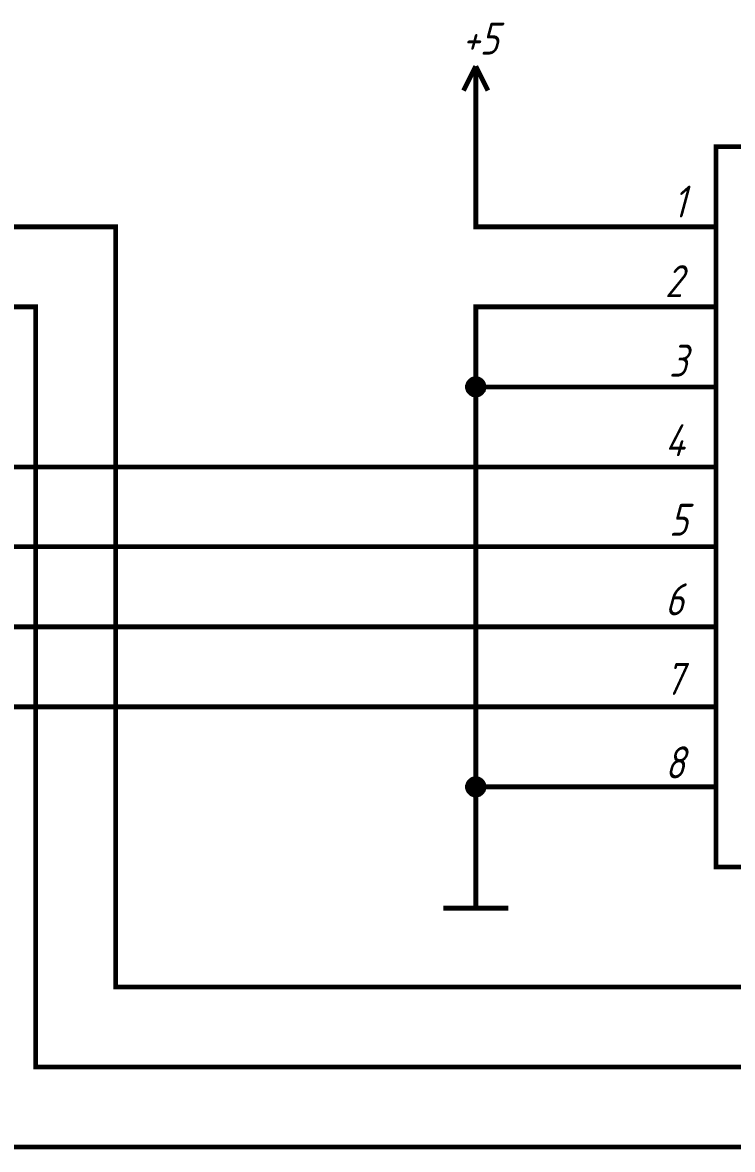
# Paper-space layout 'Layout1' of a CAD drawing. Extents: x -1 to 840, y -1 to 593.
# Drawn here: x 175.1 to 219.4, y 373.3 to 443.8 of the extents above; entities that cross this region are included whole.
import ezdxf

# ---------------------------------------------------------------- set-up
doc = ezdxf.new("R2010")
doc.units = 0
doc.header["$MEASUREMENT"] = 0
doc.layers.add('Sheet', color=255, linetype='CONTINUOUS')
doc.styles.add('GOST type A0', font='', dxfattribs={"oblique": 15, "height": 3.5})
doc.styles.get('GOST type A0').set_extended_font_data('GOST type A')

psp = doc.layouts.get("Layout1")

# ---------------------------------------------------------------- linework, layer by layer
at = {"layer": 'Sheet', "color": 7}
for points, const_width in [([(203.35, 441.029), (202.589, 439.507)], 0.3), ([(203.35, 441.029), (204.111, 439.507)], 0.3), ([(203.35, 438.498), (203.35, 441.029)], 0.3), ([(215.85, 430.995), (203.35, 430.995), (203.35, 438.498)], 0.3), ([(153.365, 430.995), (180.865, 430.995), (180.865, 383.493), (253.335, 383.493), (253.335, 395.998), (248.335, 395.998)], 0.3), ([(218.35, 430.995), (215.85, 430.995)], 0.3), ([(153.365, 425.993), (175.865, 425.993), (175.865, 378.492), (258.335, 378.492), (258.335, 401), (248.335, 401)], 0.3), ([(203.35, 420.991), (203.35, 425.993), (215.85, 425.993)], 0.3), ([(218.35, 425.993), (215.85, 425.993)], 0.3), ([(153.365, 420.991), (170.865, 420.991), (170.865, 373.49), (263.335, 373.49), (263.335, 406.001), (248.335, 406.001)], 0.3), ([(202.837, 420.991), (202.837, 421.022), (202.837, 421.038), (202.837, 421.069), (202.853, 421.1), (202.853, 421.116), (202.868, 421.147), (202.868, 421.162), (202.884, 421.193), (202.884, 421.209), (202.899, 421.24), (202.915, 421.255), (202.93, 421.271), (202.946, 421.302), (202.962, 421.317), (202.977, 421.333), (202.993, 421.349), (203.008, 421.364), (203.024, 421.38), (203.039, 421.395), (203.07, 421.411), (203.086, 421.426), (203.101, 421.442), (203.132, 421.457), (203.148, 421.457), (203.179, 421.473), (203.194, 421.473), (203.225, 421.488), (203.241, 421.488), (203.272, 421.504), (203.303, 421.504), (203.319, 421.504), (203.35, 421.504)], 0.3), ([(202.837, 420.991), (202.837, 421.022), (202.837, 421.038), (202.837, 421.069), (202.853, 421.1), (202.853, 421.116), (202.868, 421.147), (202.868, 421.162), (202.884, 421.193), (202.884, 421.209), (202.899, 421.24), (202.915, 421.255), (202.93, 421.271), (202.946, 421.302), (202.962, 421.317), (202.977, 421.333), (202.993, 421.349), (203.008, 421.364), (203.024, 421.38), (203.039, 421.395), (203.07, 421.411), (203.086, 421.426), (203.101, 421.442), (203.132, 421.457), (203.148, 421.457), (203.179, 421.473), (203.194, 421.473), (203.225, 421.488), (203.241, 421.488), (203.272, 421.504), (203.303, 421.504), (203.319, 421.504), (203.35, 421.504)], 0.3), ([(202.837, 420.991), (202.837, 421.022), (202.837, 421.038), (202.837, 421.069), (202.853, 421.1), (202.853, 421.116), (202.868, 421.147), (202.868, 421.162), (202.884, 421.193), (202.884, 421.209), (202.899, 421.24), (202.915, 421.255), (202.93, 421.271), (202.946, 421.302), (202.962, 421.317), (202.977, 421.333), (202.993, 421.349), (203.008, 421.364), (203.024, 421.38), (203.039, 421.395), (203.07, 421.411), (203.086, 421.426), (203.101, 421.442), (203.132, 421.457), (203.148, 421.457), (203.179, 421.473), (203.194, 421.473), (203.225, 421.488), (203.241, 421.488), (203.272, 421.504), (203.303, 421.504), (203.319, 421.504), (203.35, 421.504)], 0.3), ([(202.837, 420.991), (202.837, 421.022), (202.837, 421.038), (202.837, 421.069), (202.853, 421.1), (202.853, 421.116), (202.868, 421.147), (202.868, 421.162), (202.884, 421.193), (202.884, 421.209), (202.899, 421.24), (202.915, 421.255), (202.93, 421.271), (202.946, 421.302), (202.962, 421.317), (202.977, 421.333), (202.993, 421.349), (203.008, 421.364), (203.024, 421.38), (203.039, 421.395), (203.07, 421.411), (203.086, 421.426), (203.101, 421.442), (203.132, 421.457), (203.148, 421.457), (203.179, 421.473), (203.194, 421.473), (203.225, 421.488), (203.241, 421.488), (203.272, 421.504), (203.303, 421.504), (203.319, 421.504), (203.35, 421.504)], 0.3), ([(203.35, 420.494), (203.319, 420.494), (203.303, 420.494), (203.272, 420.494), (203.241, 420.51), (203.225, 420.51), (203.194, 420.51), (203.179, 420.525), (203.148, 420.525), (203.132, 420.541), (203.101, 420.556), (203.086, 420.572), (203.07, 420.572), (203.039, 420.587), (203.024, 420.603), (203.008, 420.618), (202.993, 420.634), (202.977, 420.65), (202.962, 420.681), (202.946, 420.696), (202.93, 420.712), (202.915, 420.727), (202.899, 420.758), (202.884, 420.774), (202.884, 420.789), (202.868, 420.82), (202.868, 420.836), (202.853, 420.867), (202.853, 420.883), (202.837, 420.914), (202.837, 420.945), (202.837, 420.96), (202.837, 420.991)], 0.3), ([(202.837, 420.991), (202.837, 420.991)], 0.3), ([(203.35, 420.494), (203.319, 420.494), (203.303, 420.494), (203.272, 420.494), (203.241, 420.51), (203.225, 420.51), (203.194, 420.51), (203.179, 420.525), (203.148, 420.525), (203.132, 420.541), (203.101, 420.556), (203.086, 420.572), (203.07, 420.572), (203.039, 420.587), (203.024, 420.603), (203.008, 420.618), (202.993, 420.634), (202.977, 420.65), (202.962, 420.681), (202.946, 420.696), (202.93, 420.712), (202.915, 420.727), (202.899, 420.758), (202.884, 420.774), (202.884, 420.789), (202.868, 420.82), (202.868, 420.836), (202.853, 420.867), (202.853, 420.883), (202.837, 420.914), (202.837, 420.945), (202.837, 420.96), (202.837, 420.991)], 0.3), ([(202.837, 420.991), (202.837, 420.991)], 0.3), ([(203.35, 420.494), (203.319, 420.494), (203.303, 420.494), (203.272, 420.494), (203.241, 420.51), (203.225, 420.51), (203.194, 420.51), (203.179, 420.525), (203.148, 420.525), (203.132, 420.541), (203.101, 420.556), (203.086, 420.572), (203.07, 420.572), (203.039, 420.587), (203.024, 420.603), (203.008, 420.618), (202.993, 420.634), (202.977, 420.65), (202.962, 420.681), (202.946, 420.696), (202.93, 420.712), (202.915, 420.727), (202.899, 420.758), (202.884, 420.774), (202.884, 420.789), (202.868, 420.82), (202.868, 420.836), (202.853, 420.867), (202.853, 420.883), (202.837, 420.914), (202.837, 420.945), (202.837, 420.96), (202.837, 420.991)], 0.3), ([(202.837, 420.991), (202.837, 420.991)], 0.3), ([(203.35, 420.494), (203.319, 420.494), (203.303, 420.494), (203.272, 420.494), (203.241, 420.51), (203.225, 420.51), (203.194, 420.51), (203.179, 420.525), (203.148, 420.525), (203.132, 420.541), (203.101, 420.556), (203.086, 420.572), (203.07, 420.572), (203.039, 420.587), (203.024, 420.603), (203.008, 420.618), (202.993, 420.634), (202.977, 420.65), (202.962, 420.681), (202.946, 420.696), (202.93, 420.712), (202.915, 420.727), (202.899, 420.758), (202.884, 420.774), (202.884, 420.789), (202.868, 420.82), (202.868, 420.836), (202.853, 420.867), (202.853, 420.883), (202.837, 420.914), (202.837, 420.945), (202.837, 420.96), (202.837, 420.991)], 0.3), ([(202.837, 420.991), (202.837, 420.991)], 0.3), ([(202.837, 420.991), (202.837, 421.022), (202.837, 421.038), (202.837, 421.069), (202.853, 421.1), (202.853, 421.116), (202.868, 421.147), (202.868, 421.162), (202.884, 421.193), (202.884, 421.209), (202.899, 421.24), (202.915, 421.255), (202.93, 421.271), (202.946, 421.302), (202.962, 421.317), (202.977, 421.333), (202.993, 421.349), (203.008, 421.364), (203.024, 421.38), (203.039, 421.395), (203.07, 421.411), (203.086, 421.426), (203.101, 421.442), (203.132, 421.457), (203.148, 421.457), (203.179, 421.473), (203.194, 421.473), (203.225, 421.488), (203.241, 421.488), (203.272, 421.504), (203.303, 421.504), (203.319, 421.504), (203.35, 421.504)], 0.0991), ([(202.837, 420.991), (202.837, 421.022), (202.837, 421.038), (202.837, 421.069), (202.853, 421.1), (202.853, 421.116), (202.868, 421.147), (202.868, 421.162), (202.884, 421.193), (202.884, 421.209), (202.899, 421.24), (202.915, 421.255), (202.93, 421.271), (202.946, 421.302), (202.962, 421.317), (202.977, 421.333), (202.993, 421.349), (203.008, 421.364), (203.024, 421.38), (203.039, 421.395), (203.07, 421.411), (203.086, 421.426), (203.101, 421.442), (203.132, 421.457), (203.148, 421.457), (203.179, 421.473), (203.194, 421.473), (203.225, 421.488), (203.241, 421.488), (203.272, 421.504), (203.303, 421.504), (203.319, 421.504), (203.35, 421.504)], 0.0991), ([(202.837, 420.991), (202.837, 421.022), (202.837, 421.038), (202.837, 421.069), (202.853, 421.1), (202.853, 421.116), (202.868, 421.147), (202.868, 421.162), (202.884, 421.193), (202.884, 421.209), (202.899, 421.24), (202.915, 421.255), (202.93, 421.271), (202.946, 421.302), (202.962, 421.317), (202.977, 421.333), (202.993, 421.349), (203.008, 421.364), (203.024, 421.38), (203.039, 421.395), (203.07, 421.411), (203.086, 421.426), (203.101, 421.442), (203.132, 421.457), (203.148, 421.457), (203.179, 421.473), (203.194, 421.473), (203.225, 421.488), (203.241, 421.488), (203.272, 421.504), (203.303, 421.504), (203.319, 421.504), (203.35, 421.504)], 0.0991), ([(202.837, 420.991), (202.837, 421.022), (202.837, 421.038), (202.837, 421.069), (202.853, 421.1), (202.853, 421.116), (202.868, 421.147), (202.868, 421.162), (202.884, 421.193), (202.884, 421.209), (202.899, 421.24), (202.915, 421.255), (202.93, 421.271), (202.946, 421.302), (202.962, 421.317), (202.977, 421.333), (202.993, 421.349), (203.008, 421.364), (203.024, 421.38), (203.039, 421.395), (203.07, 421.411), (203.086, 421.426), (203.101, 421.442), (203.132, 421.457), (203.148, 421.457), (203.179, 421.473), (203.194, 421.473), (203.225, 421.488), (203.241, 421.488), (203.272, 421.504), (203.303, 421.504), (203.319, 421.504), (203.35, 421.504)], 0.0991), ([(203.35, 421.504), (203.35, 421.504)], 0.3), ([(203.35, 421.504), (203.381, 421.504), (203.396, 421.504), (203.427, 421.504), (203.458, 421.488), (203.474, 421.488), (203.505, 421.473), (203.521, 421.473), (203.552, 421.457), (203.567, 421.457), (203.598, 421.442), (203.614, 421.426), (203.629, 421.411), (203.66, 421.395), (203.676, 421.38), (203.691, 421.364), (203.707, 421.349), (203.722, 421.333), (203.738, 421.317), (203.753, 421.302), (203.769, 421.271), (203.784, 421.255), (203.8, 421.24), (203.816, 421.209), (203.816, 421.193), (203.831, 421.162), (203.831, 421.147), (203.847, 421.116), (203.847, 421.1), (203.862, 421.069), (203.862, 421.038), (203.862, 421.022), (203.862, 420.991)], 0.3), ([(203.35, 421.504), (203.35, 421.504)], 0.3), ([(203.35, 421.504), (203.381, 421.504), (203.396, 421.504), (203.427, 421.504), (203.458, 421.488), (203.474, 421.488), (203.505, 421.473), (203.521, 421.473), (203.552, 421.457), (203.567, 421.457), (203.598, 421.442), (203.614, 421.426), (203.629, 421.411), (203.66, 421.395), (203.676, 421.38), (203.691, 421.364), (203.707, 421.349), (203.722, 421.333), (203.738, 421.317), (203.753, 421.302), (203.769, 421.271), (203.784, 421.255), (203.8, 421.24), (203.816, 421.209), (203.816, 421.193), (203.831, 421.162), (203.831, 421.147), (203.847, 421.116), (203.847, 421.1), (203.862, 421.069), (203.862, 421.038), (203.862, 421.022), (203.862, 420.991)], 0.3), ([(203.35, 421.504), (203.35, 421.504)], 0.3), ([(203.35, 421.504), (203.381, 421.504), (203.396, 421.504), (203.427, 421.504), (203.458, 421.488), (203.474, 421.488), (203.505, 421.473), (203.521, 421.473), (203.552, 421.457), (203.567, 421.457), (203.598, 421.442), (203.614, 421.426), (203.629, 421.411), (203.66, 421.395), (203.676, 421.38), (203.691, 421.364), (203.707, 421.349), (203.722, 421.333), (203.738, 421.317), (203.753, 421.302), (203.769, 421.271), (203.784, 421.255), (203.8, 421.24), (203.816, 421.209), (203.816, 421.193), (203.831, 421.162), (203.831, 421.147), (203.847, 421.116), (203.847, 421.1), (203.862, 421.069), (203.862, 421.038), (203.862, 421.022), (203.862, 420.991)], 0.3), ([(203.35, 421.504), (203.35, 421.504)], 0.3), ([(203.35, 421.504), (203.381, 421.504), (203.396, 421.504), (203.427, 421.504), (203.458, 421.488), (203.474, 421.488), (203.505, 421.473), (203.521, 421.473), (203.552, 421.457), (203.567, 421.457), (203.598, 421.442), (203.614, 421.426), (203.629, 421.411), (203.66, 421.395), (203.676, 421.38), (203.691, 421.364), (203.707, 421.349), (203.722, 421.333), (203.738, 421.317), (203.753, 421.302), (203.769, 421.271), (203.784, 421.255), (203.8, 421.24), (203.816, 421.209), (203.816, 421.193), (203.831, 421.162), (203.831, 421.147), (203.847, 421.116), (203.847, 421.1), (203.862, 421.069), (203.862, 421.038), (203.862, 421.022), (203.862, 420.991)], 0.3), ([(215.85, 420.991), (203.35, 420.991), (203.35, 395.998)], 0.3), ([(203.862, 420.991), (203.862, 420.96), (203.862, 420.945), (203.862, 420.914), (203.847, 420.883), (203.847, 420.867), (203.831, 420.836), (203.831, 420.82), (203.816, 420.789), (203.816, 420.774), (203.8, 420.758), (203.784, 420.727), (203.769, 420.712), (203.753, 420.696), (203.738, 420.681), (203.722, 420.65), (203.707, 420.634), (203.691, 420.618), (203.676, 420.603), (203.66, 420.587), (203.629, 420.572), (203.614, 420.572), (203.598, 420.556), (203.567, 420.541), (203.552, 420.525), (203.521, 420.525), (203.505, 420.51), (203.474, 420.51), (203.458, 420.51), (203.427, 420.494), (203.396, 420.494), (203.381, 420.494), (203.35, 420.494)], 0.3), ([(203.862, 420.991), (203.862, 420.96), (203.862, 420.945), (203.862, 420.914), (203.847, 420.883), (203.847, 420.867), (203.831, 420.836), (203.831, 420.82), (203.816, 420.789), (203.816, 420.774), (203.8, 420.758), (203.784, 420.727), (203.769, 420.712), (203.753, 420.696), (203.738, 420.681), (203.722, 420.65), (203.707, 420.634), (203.691, 420.618), (203.676, 420.603), (203.66, 420.587), (203.629, 420.572), (203.614, 420.572), (203.598, 420.556), (203.567, 420.541), (203.552, 420.525), (203.521, 420.525), (203.505, 420.51), (203.474, 420.51), (203.458, 420.51), (203.427, 420.494), (203.396, 420.494), (203.381, 420.494), (203.35, 420.494)], 0.3), ([(203.862, 420.991), (203.862, 420.96), (203.862, 420.945), (203.862, 420.914), (203.847, 420.883), (203.847, 420.867), (203.831, 420.836), (203.831, 420.82), (203.816, 420.789), (203.816, 420.774), (203.8, 420.758), (203.784, 420.727), (203.769, 420.712), (203.753, 420.696), (203.738, 420.681), (203.722, 420.65), (203.707, 420.634), (203.691, 420.618), (203.676, 420.603), (203.66, 420.587), (203.629, 420.572), (203.614, 420.572), (203.598, 420.556), (203.567, 420.541), (203.552, 420.525), (203.521, 420.525), (203.505, 420.51), (203.474, 420.51), (203.458, 420.51), (203.427, 420.494), (203.396, 420.494), (203.381, 420.494), (203.35, 420.494)], 0.3), ([(203.862, 420.991), (203.862, 420.96), (203.862, 420.945), (203.862, 420.914), (203.847, 420.883), (203.847, 420.867), (203.831, 420.836), (203.831, 420.82), (203.816, 420.789), (203.816, 420.774), (203.8, 420.758), (203.784, 420.727), (203.769, 420.712), (203.753, 420.696), (203.738, 420.681), (203.722, 420.65), (203.707, 420.634), (203.691, 420.618), (203.676, 420.603), (203.66, 420.587), (203.629, 420.572), (203.614, 420.572), (203.598, 420.556), (203.567, 420.541), (203.552, 420.525), (203.521, 420.525), (203.505, 420.51), (203.474, 420.51), (203.458, 420.51), (203.427, 420.494), (203.396, 420.494), (203.381, 420.494), (203.35, 420.494)], 0.3), ([(203.35, 421.504), (203.35, 421.504)], 0.0991), ([(203.35, 421.504), (203.381, 421.504), (203.396, 421.504), (203.427, 421.504), (203.458, 421.488), (203.474, 421.488), (203.505, 421.473), (203.521, 421.473), (203.552, 421.457), (203.567, 421.457), (203.598, 421.442), (203.614, 421.426), (203.629, 421.411), (203.66, 421.395), (203.676, 421.38), (203.691, 421.364), (203.707, 421.349), (203.722, 421.333), (203.738, 421.317), (203.753, 421.302), (203.769, 421.271), (203.784, 421.255), (203.8, 421.24), (203.816, 421.209), (203.816, 421.193), (203.831, 421.162), (203.831, 421.147), (203.847, 421.116), (203.847, 421.1), (203.862, 421.069), (203.862, 421.038), (203.862, 421.022), (203.862, 420.991)], 0.0991), ([(203.35, 421.504), (203.35, 421.504)], 0.0991), ([(203.35, 421.504), (203.381, 421.504), (203.396, 421.504), (203.427, 421.504), (203.458, 421.488), (203.474, 421.488), (203.505, 421.473), (203.521, 421.473), (203.552, 421.457), (203.567, 421.457), (203.598, 421.442), (203.614, 421.426), (203.629, 421.411), (203.66, 421.395), (203.676, 421.38), (203.691, 421.364), (203.707, 421.349), (203.722, 421.333), (203.738, 421.317), (203.753, 421.302), (203.769, 421.271), (203.784, 421.255), (203.8, 421.24), (203.816, 421.209), (203.816, 421.193), (203.831, 421.162), (203.831, 421.147), (203.847, 421.116), (203.847, 421.1), (203.862, 421.069), (203.862, 421.038), (203.862, 421.022), (203.862, 420.991)], 0.0991), ([(203.35, 421.504), (203.35, 421.504)], 0.0991), ([(203.35, 421.504), (203.381, 421.504), (203.396, 421.504), (203.427, 421.504), (203.458, 421.488), (203.474, 421.488), (203.505, 421.473), (203.521, 421.473), (203.552, 421.457), (203.567, 421.457), (203.598, 421.442), (203.614, 421.426), (203.629, 421.411), (203.66, 421.395), (203.676, 421.38), (203.691, 421.364), (203.707, 421.349), (203.722, 421.333), (203.738, 421.317), (203.753, 421.302), (203.769, 421.271), (203.784, 421.255), (203.8, 421.24), (203.816, 421.209), (203.816, 421.193), (203.831, 421.162), (203.831, 421.147), (203.847, 421.116), (203.847, 421.1), (203.862, 421.069), (203.862, 421.038), (203.862, 421.022), (203.862, 420.991)], 0.0991), ([(203.35, 421.504), (203.35, 421.504)], 0.0991), ([(203.35, 421.504), (203.381, 421.504), (203.396, 421.504), (203.427, 421.504), (203.458, 421.488), (203.474, 421.488), (203.505, 421.473), (203.521, 421.473), (203.552, 421.457), (203.567, 421.457), (203.598, 421.442), (203.614, 421.426), (203.629, 421.411), (203.66, 421.395), (203.676, 421.38), (203.691, 421.364), (203.707, 421.349), (203.722, 421.333), (203.738, 421.317), (203.753, 421.302), (203.769, 421.271), (203.784, 421.255), (203.8, 421.24), (203.816, 421.209), (203.816, 421.193), (203.831, 421.162), (203.831, 421.147), (203.847, 421.116), (203.847, 421.1), (203.862, 421.069), (203.862, 421.038), (203.862, 421.022), (203.862, 420.991)], 0.0991), ([(203.862, 420.991), (203.862, 420.991), (203.862, 420.991), (203.862, 420.991), (203.862, 420.991), (203.862, 420.991), (203.862, 420.991), (203.862, 420.991), (203.862, 420.991), (203.862, 420.991), (203.862, 420.991), (203.862, 420.991), (203.862, 420.991), (203.862, 420.991), (203.862, 420.991), (203.862, 420.991), (203.862, 420.991), (203.862, 420.991), (203.862, 420.991), (203.862, 420.991), (203.862, 420.991), (203.862, 420.991), (203.862, 420.991), (203.862, 420.991), (203.862, 420.991), (203.862, 420.991), (203.862, 420.991), (203.862, 420.991), (203.862, 420.991), (203.862, 420.991), (203.862, 420.991), (203.862, 420.991), (203.862, 420.991)], 0.3), ([(203.862, 420.991), (203.862, 420.991)], 0.3), ([(203.862, 420.991), (203.862, 420.991), (203.862, 420.991), (203.862, 420.991), (203.862, 420.991), (203.862, 420.991), (203.862, 420.991), (203.862, 420.991), (203.862, 420.991), (203.862, 420.991), (203.862, 420.991), (203.862, 420.991), (203.862, 420.991), (203.862, 420.991), (203.862, 420.991), (203.862, 420.991), (203.862, 420.991), (203.862, 420.991), (203.862, 420.991), (203.862, 420.991), (203.862, 420.991), (203.862, 420.991), (203.862, 420.991), (203.862, 420.991), (203.862, 420.991), (203.862, 420.991), (203.862, 420.991), (203.862, 420.991), (203.862, 420.991), (203.862, 420.991), (203.862, 420.991), (203.862, 420.991), (203.862, 420.991)], 0.3), ([(203.862, 420.991), (203.862, 420.991)], 0.3), ([(203.862, 420.991), (203.862, 420.991), (203.862, 420.991), (203.862, 420.991), (203.862, 420.991), (203.862, 420.991), (203.862, 420.991), (203.862, 420.991), (203.862, 420.991), (203.862, 420.991), (203.862, 420.991), (203.862, 420.991), (203.862, 420.991), (203.862, 420.991), (203.862, 420.991), (203.862, 420.991), (203.862, 420.991), (203.862, 420.991), (203.862, 420.991), (203.862, 420.991), (203.862, 420.991), (203.862, 420.991), (203.862, 420.991), (203.862, 420.991), (203.862, 420.991), (203.862, 420.991), (203.862, 420.991), (203.862, 420.991), (203.862, 420.991), (203.862, 420.991), (203.862, 420.991), (203.862, 420.991), (203.862, 420.991)], 0.3), ([(203.862, 420.991), (203.862, 420.991)], 0.3), ([(203.862, 420.991), (203.862, 420.991), (203.862, 420.991), (203.862, 420.991), (203.862, 420.991), (203.862, 420.991), (203.862, 420.991), (203.862, 420.991), (203.862, 420.991), (203.862, 420.991), (203.862, 420.991), (203.862, 420.991), (203.862, 420.991), (203.862, 420.991), (203.862, 420.991), (203.862, 420.991), (203.862, 420.991), (203.862, 420.991), (203.862, 420.991), (203.862, 420.991), (203.862, 420.991), (203.862, 420.991), (203.862, 420.991), (203.862, 420.991), (203.862, 420.991), (203.862, 420.991), (203.862, 420.991), (203.862, 420.991), (203.862, 420.991), (203.862, 420.991), (203.862, 420.991), (203.862, 420.991), (203.862, 420.991)], 0.3), ([(203.862, 420.991), (203.862, 420.991)], 0.3), ([(218.35, 420.991), (215.85, 420.991)], 0.3), ([(203.35, 420.494), (203.319, 420.494), (203.303, 420.494), (203.272, 420.494), (203.241, 420.51), (203.225, 420.51), (203.194, 420.51), (203.179, 420.525), (203.148, 420.525), (203.132, 420.541), (203.101, 420.556), (203.086, 420.572), (203.07, 420.572), (203.039, 420.587), (203.024, 420.603), (203.008, 420.618), (202.993, 420.634), (202.977, 420.65), (202.962, 420.681), (202.946, 420.696), (202.93, 420.712), (202.915, 420.727), (202.899, 420.758), (202.884, 420.774), (202.884, 420.789), (202.868, 420.82), (202.868, 420.836), (202.853, 420.867), (202.853, 420.883), (202.837, 420.914), (202.837, 420.945), (202.837, 420.96), (202.837, 420.991)], 0.0991), ([(202.837, 420.991), (202.837, 420.991)], 0.0991), ([(203.35, 420.494), (203.319, 420.494), (203.303, 420.494), (203.272, 420.494), (203.241, 420.51), (203.225, 420.51), (203.194, 420.51), (203.179, 420.525), (203.148, 420.525), (203.132, 420.541), (203.101, 420.556), (203.086, 420.572), (203.07, 420.572), (203.039, 420.587), (203.024, 420.603), (203.008, 420.618), (202.993, 420.634), (202.977, 420.65), (202.962, 420.681), (202.946, 420.696), (202.93, 420.712), (202.915, 420.727), (202.899, 420.758), (202.884, 420.774), (202.884, 420.789), (202.868, 420.82), (202.868, 420.836), (202.853, 420.867), (202.853, 420.883), (202.837, 420.914), (202.837, 420.945), (202.837, 420.96), (202.837, 420.991)], 0.0991), ([(202.837, 420.991), (202.837, 420.991)], 0.0991), ([(203.35, 420.494), (203.319, 420.494), (203.303, 420.494), (203.272, 420.494), (203.241, 420.51), (203.225, 420.51), (203.194, 420.51), (203.179, 420.525), (203.148, 420.525), (203.132, 420.541), (203.101, 420.556), (203.086, 420.572), (203.07, 420.572), (203.039, 420.587), (203.024, 420.603), (203.008, 420.618), (202.993, 420.634), (202.977, 420.65), (202.962, 420.681), (202.946, 420.696), (202.93, 420.712), (202.915, 420.727), (202.899, 420.758), (202.884, 420.774), (202.884, 420.789), (202.868, 420.82), (202.868, 420.836), (202.853, 420.867), (202.853, 420.883), (202.837, 420.914), (202.837, 420.945), (202.837, 420.96), (202.837, 420.991)], 0.0991), ([(202.837, 420.991), (202.837, 420.991)], 0.0991), ([(203.35, 420.494), (203.319, 420.494), (203.303, 420.494), (203.272, 420.494), (203.241, 420.51), (203.225, 420.51), (203.194, 420.51), (203.179, 420.525), (203.148, 420.525), (203.132, 420.541), (203.101, 420.556), (203.086, 420.572), (203.07, 420.572), (203.039, 420.587), (203.024, 420.603), (203.008, 420.618), (202.993, 420.634), (202.977, 420.65), (202.962, 420.681), (202.946, 420.696), (202.93, 420.712), (202.915, 420.727), (202.899, 420.758), (202.884, 420.774), (202.884, 420.789), (202.868, 420.82), (202.868, 420.836), (202.853, 420.867), (202.853, 420.883), (202.837, 420.914), (202.837, 420.945), (202.837, 420.96), (202.837, 420.991)], 0.0991), ([(202.837, 420.991), (202.837, 420.991)], 0.0991), ([(203.862, 420.991), (203.862, 420.96), (203.862, 420.945), (203.862, 420.914), (203.847, 420.883), (203.847, 420.867), (203.831, 420.836), (203.831, 420.82), (203.816, 420.789), (203.816, 420.774), (203.8, 420.758), (203.784, 420.727), (203.769, 420.712), (203.753, 420.696), (203.738, 420.681), (203.722, 420.65), (203.707, 420.634), (203.691, 420.618), (203.676, 420.603), (203.66, 420.587), (203.629, 420.572), (203.614, 420.572), (203.598, 420.556), (203.567, 420.541), (203.552, 420.525), (203.521, 420.525), (203.505, 420.51), (203.474, 420.51), (203.458, 420.51), (203.427, 420.494), (203.396, 420.494), (203.381, 420.494), (203.35, 420.494)], 0.0991), ([(203.862, 420.991), (203.862, 420.96), (203.862, 420.945), (203.862, 420.914), (203.847, 420.883), (203.847, 420.867), (203.831, 420.836), (203.831, 420.82), (203.816, 420.789), (203.816, 420.774), (203.8, 420.758), (203.784, 420.727), (203.769, 420.712), (203.753, 420.696), (203.738, 420.681), (203.722, 420.65), (203.707, 420.634), (203.691, 420.618), (203.676, 420.603), (203.66, 420.587), (203.629, 420.572), (203.614, 420.572), (203.598, 420.556), (203.567, 420.541), (203.552, 420.525), (203.521, 420.525), (203.505, 420.51), (203.474, 420.51), (203.458, 420.51), (203.427, 420.494), (203.396, 420.494), (203.381, 420.494), (203.35, 420.494)], 0.0991), ([(203.862, 420.991), (203.862, 420.96), (203.862, 420.945), (203.862, 420.914), (203.847, 420.883), (203.847, 420.867), (203.831, 420.836), (203.831, 420.82), (203.816, 420.789), (203.816, 420.774), (203.8, 420.758), (203.784, 420.727), (203.769, 420.712), (203.753, 420.696), (203.738, 420.681), (203.722, 420.65), (203.707, 420.634), (203.691, 420.618), (203.676, 420.603), (203.66, 420.587), (203.629, 420.572), (203.614, 420.572), (203.598, 420.556), (203.567, 420.541), (203.552, 420.525), (203.521, 420.525), (203.505, 420.51), (203.474, 420.51), (203.458, 420.51), (203.427, 420.494), (203.396, 420.494), (203.381, 420.494), (203.35, 420.494)], 0.0991), ([(203.862, 420.991), (203.862, 420.96), (203.862, 420.945), (203.862, 420.914), (203.847, 420.883), (203.847, 420.867), (203.831, 420.836), (203.831, 420.82), (203.816, 420.789), (203.816, 420.774), (203.8, 420.758), (203.784, 420.727), (203.769, 420.712), (203.753, 420.696), (203.738, 420.681), (203.722, 420.65), (203.707, 420.634), (203.691, 420.618), (203.676, 420.603), (203.66, 420.587), (203.629, 420.572), (203.614, 420.572), (203.598, 420.556), (203.567, 420.541), (203.552, 420.525), (203.521, 420.525), (203.505, 420.51), (203.474, 420.51), (203.458, 420.51), (203.427, 420.494), (203.396, 420.494), (203.381, 420.494), (203.35, 420.494)], 0.0991), ([(203.862, 420.991), (203.862, 420.991), (203.862, 420.991), (203.862, 420.991), (203.862, 420.991), (203.862, 420.991), (203.862, 420.991), (203.862, 420.991), (203.862, 420.991), (203.862, 420.991), (203.862, 420.991), (203.862, 420.991), (203.862, 420.991), (203.862, 420.991), (203.862, 420.991), (203.862, 420.991), (203.862, 420.991), (203.862, 420.991), (203.862, 420.991), (203.862, 420.991), (203.862, 420.991), (203.862, 420.991), (203.862, 420.991), (203.862, 420.991), (203.862, 420.991), (203.862, 420.991), (203.862, 420.991), (203.862, 420.991), (203.862, 420.991), (203.862, 420.991), (203.862, 420.991), (203.862, 420.991), (203.862, 420.991)], 0.0991), ([(203.862, 420.991), (203.862, 420.991)], 0.0991), ([(203.862, 420.991), (203.862, 420.991), (203.862, 420.991), (203.862, 420.991), (203.862, 420.991), (203.862, 420.991), (203.862, 420.991), (203.862, 420.991), (203.862, 420.991), (203.862, 420.991), (203.862, 420.991), (203.862, 420.991), (203.862, 420.991), (203.862, 420.991), (203.862, 420.991), (203.862, 420.991), (203.862, 420.991), (203.862, 420.991), (203.862, 420.991), (203.862, 420.991), (203.862, 420.991), (203.862, 420.991), (203.862, 420.991), (203.862, 420.991), (203.862, 420.991), (203.862, 420.991), (203.862, 420.991), (203.862, 420.991), (203.862, 420.991), (203.862, 420.991), (203.862, 420.991), (203.862, 420.991), (203.862, 420.991)], 0.0991), ([(203.862, 420.991), (203.862, 420.991)], 0.0991), ([(203.862, 420.991), (203.862, 420.991), (203.862, 420.991), (203.862, 420.991), (203.862, 420.991), (203.862, 420.991), (203.862, 420.991), (203.862, 420.991), (203.862, 420.991), (203.862, 420.991), (203.862, 420.991), (203.862, 420.991), (203.862, 420.991), (203.862, 420.991), (203.862, 420.991), (203.862, 420.991), (203.862, 420.991), (203.862, 420.991), (203.862, 420.991), (203.862, 420.991), (203.862, 420.991), (203.862, 420.991), (203.862, 420.991), (203.862, 420.991), (203.862, 420.991), (203.862, 420.991), (203.862, 420.991), (203.862, 420.991), (203.862, 420.991), (203.862, 420.991), (203.862, 420.991), (203.862, 420.991), (203.862, 420.991)], 0.0991), ([(203.862, 420.991), (203.862, 420.991)], 0.0991), ([(203.862, 420.991), (203.862, 420.991), (203.862, 420.991), (203.862, 420.991), (203.862, 420.991), (203.862, 420.991), (203.862, 420.991), (203.862, 420.991), (203.862, 420.991), (203.862, 420.991), (203.862, 420.991), (203.862, 420.991), (203.862, 420.991), (203.862, 420.991), (203.862, 420.991), (203.862, 420.991), (203.862, 420.991), (203.862, 420.991), (203.862, 420.991), (203.862, 420.991), (203.862, 420.991), (203.862, 420.991), (203.862, 420.991), (203.862, 420.991), (203.862, 420.991), (203.862, 420.991), (203.862, 420.991), (203.862, 420.991), (203.862, 420.991), (203.862, 420.991), (203.862, 420.991), (203.862, 420.991), (203.862, 420.991)], 0.0991), ([(203.862, 420.991), (203.862, 420.991)], 0.0991), ([(153.365, 415.99), (215.85, 415.99)], 0.3), ([(218.35, 415.99), (215.85, 415.99)], 0.3), ([(153.365, 411.003), (215.85, 411.003)], 0.3), ([(218.35, 411.003), (215.85, 411.003)], 0.3), ([(153.365, 406.001), (215.85, 406.001)], 0.3), ([(218.35, 406.001), (215.85, 406.001)], 0.3), ([(153.365, 401), (215.85, 401)], 0.3), ([(218.35, 401), (215.85, 401)], 0.3), ([(202.837, 395.998), (202.837, 396.029), (202.837, 396.045), (202.837, 396.076), (202.853, 396.107), (202.853, 396.122), (202.868, 396.153), (202.868, 396.169), (202.884, 396.2), (202.884, 396.215), (202.899, 396.246), (202.915, 396.262), (202.93, 396.278), (202.946, 396.309), (202.962, 396.324), (202.977, 396.34), (202.993, 396.355), (203.008, 396.371), (203.024, 396.386), (203.039, 396.402), (203.07, 396.417), (203.086, 396.433), (203.101, 396.448), (203.132, 396.464), (203.148, 396.464), (203.179, 396.479), (203.194, 396.479), (203.225, 396.495), (203.241, 396.495), (203.272, 396.511), (203.303, 396.511), (203.319, 396.511), (203.35, 396.511)], 0.3), ([(202.837, 395.998), (202.837, 396.029), (202.837, 396.045), (202.837, 396.076), (202.853, 396.107), (202.853, 396.122), (202.868, 396.153), (202.868, 396.169), (202.884, 396.2), (202.884, 396.215), (202.899, 396.246), (202.915, 396.262), (202.93, 396.278), (202.946, 396.309), (202.962, 396.324), (202.977, 396.34), (202.993, 396.355), (203.008, 396.371), (203.024, 396.386), (203.039, 396.402), (203.07, 396.417), (203.086, 396.433), (203.101, 396.448), (203.132, 396.464), (203.148, 396.464), (203.179, 396.479), (203.194, 396.479), (203.225, 396.495), (203.241, 396.495), (203.272, 396.511), (203.303, 396.511), (203.319, 396.511), (203.35, 396.511)], 0.3), ([(202.837, 395.998), (202.837, 396.029), (202.837, 396.045), (202.837, 396.076), (202.853, 396.107), (202.853, 396.122), (202.868, 396.153), (202.868, 396.169), (202.884, 396.2), (202.884, 396.215), (202.899, 396.246), (202.915, 396.262), (202.93, 396.278), (202.946, 396.309), (202.962, 396.324), (202.977, 396.34), (202.993, 396.355), (203.008, 396.371), (203.024, 396.386), (203.039, 396.402), (203.07, 396.417), (203.086, 396.433), (203.101, 396.448), (203.132, 396.464), (203.148, 396.464), (203.179, 396.479), (203.194, 396.479), (203.225, 396.495), (203.241, 396.495), (203.272, 396.511), (203.303, 396.511), (203.319, 396.511), (203.35, 396.511)], 0.3), ([(202.837, 395.998), (202.837, 396.029), (202.837, 396.045), (202.837, 396.076), (202.853, 396.107), (202.853, 396.122), (202.868, 396.153), (202.868, 396.169), (202.884, 396.2), (202.884, 396.215), (202.899, 396.246), (202.915, 396.262), (202.93, 396.278), (202.946, 396.309), (202.962, 396.324), (202.977, 396.34), (202.993, 396.355), (203.008, 396.371), (203.024, 396.386), (203.039, 396.402), (203.07, 396.417), (203.086, 396.433), (203.101, 396.448), (203.132, 396.464), (203.148, 396.464), (203.179, 396.479), (203.194, 396.479), (203.225, 396.495), (203.241, 396.495), (203.272, 396.511), (203.303, 396.511), (203.319, 396.511), (203.35, 396.511)], 0.3), ([(202.837, 395.998), (202.837, 396.029), (202.837, 396.045), (202.837, 396.076), (202.853, 396.107), (202.853, 396.122), (202.868, 396.153), (202.868, 396.169), (202.884, 396.2), (202.884, 396.215), (202.899, 396.246), (202.915, 396.262), (202.93, 396.278), (202.946, 396.309), (202.962, 396.324), (202.977, 396.34), (202.993, 396.355), (203.008, 396.371), (203.024, 396.386), (203.039, 396.402), (203.07, 396.417), (203.086, 396.433), (203.101, 396.448), (203.132, 396.464), (203.148, 396.464), (203.179, 396.479), (203.194, 396.479), (203.225, 396.495), (203.241, 396.495), (203.272, 396.511), (203.303, 396.511), (203.319, 396.511), (203.35, 396.511)], 0.0991), ([(202.837, 395.998), (202.837, 396.029), (202.837, 396.045), (202.837, 396.076), (202.853, 396.107), (202.853, 396.122), (202.868, 396.153), (202.868, 396.169), (202.884, 396.2), (202.884, 396.215), (202.899, 396.246), (202.915, 396.262), (202.93, 396.278), (202.946, 396.309), (202.962, 396.324), (202.977, 396.34), (202.993, 396.355), (203.008, 396.371), (203.024, 396.386), (203.039, 396.402), (203.07, 396.417), (203.086, 396.433), (203.101, 396.448), (203.132, 396.464), (203.148, 396.464), (203.179, 396.479), (203.194, 396.479), (203.225, 396.495), (203.241, 396.495), (203.272, 396.511), (203.303, 396.511), (203.319, 396.511), (203.35, 396.511)], 0.0991), ([(202.837, 395.998), (202.837, 396.029), (202.837, 396.045), (202.837, 396.076), (202.853, 396.107), (202.853, 396.122), (202.868, 396.153), (202.868, 396.169), (202.884, 396.2), (202.884, 396.215), (202.899, 396.246), (202.915, 396.262), (202.93, 396.278), (202.946, 396.309), (202.962, 396.324), (202.977, 396.34), (202.993, 396.355), (203.008, 396.371), (203.024, 396.386), (203.039, 396.402), (203.07, 396.417), (203.086, 396.433), (203.101, 396.448), (203.132, 396.464), (203.148, 396.464), (203.179, 396.479), (203.194, 396.479), (203.225, 396.495), (203.241, 396.495), (203.272, 396.511), (203.303, 396.511), (203.319, 396.511), (203.35, 396.511)], 0.0991), ([(202.837, 395.998), (202.837, 396.029), (202.837, 396.045), (202.837, 396.076), (202.853, 396.107), (202.853, 396.122), (202.868, 396.153), (202.868, 396.169), (202.884, 396.2), (202.884, 396.215), (202.899, 396.246), (202.915, 396.262), (202.93, 396.278), (202.946, 396.309), (202.962, 396.324), (202.977, 396.34), (202.993, 396.355), (203.008, 396.371), (203.024, 396.386), (203.039, 396.402), (203.07, 396.417), (203.086, 396.433), (203.101, 396.448), (203.132, 396.464), (203.148, 396.464), (203.179, 396.479), (203.194, 396.479), (203.225, 396.495), (203.241, 396.495), (203.272, 396.511), (203.303, 396.511), (203.319, 396.511), (203.35, 396.511)], 0.0991), ([(203.35, 396.511), (203.35, 396.511)], 0.3), ([(203.35, 396.511), (203.381, 396.511), (203.396, 396.511), (203.427, 396.511), (203.458, 396.495), (203.474, 396.495), (203.505, 396.479), (203.521, 396.479), (203.552, 396.464), (203.567, 396.464), (203.598, 396.448), (203.614, 396.433), (203.629, 396.417), (203.66, 396.402), (203.676, 396.386), (203.691, 396.371), (203.707, 396.355), (203.722, 396.34), (203.738, 396.324), (203.753, 396.309), (203.769, 396.278), (203.784, 396.262), (203.8, 396.246), (203.816, 396.215), (203.816, 396.2), (203.831, 396.169), (203.831, 396.153), (203.847, 396.122), (203.847, 396.107), (203.862, 396.076), (203.862, 396.045), (203.862, 396.029), (203.862, 395.998)], 0.3), ([(203.35, 396.511), (203.35, 396.511)], 0.3), ([(203.35, 396.511), (203.381, 396.511), (203.396, 396.511), (203.427, 396.511), (203.458, 396.495), (203.474, 396.495), (203.505, 396.479), (203.521, 396.479), (203.552, 396.464), (203.567, 396.464), (203.598, 396.448), (203.614, 396.433), (203.629, 396.417), (203.66, 396.402), (203.676, 396.386), (203.691, 396.371), (203.707, 396.355), (203.722, 396.34), (203.738, 396.324), (203.753, 396.309), (203.769, 396.278), (203.784, 396.262), (203.8, 396.246), (203.816, 396.215), (203.816, 396.2), (203.831, 396.169), (203.831, 396.153), (203.847, 396.122), (203.847, 396.107), (203.862, 396.076), (203.862, 396.045), (203.862, 396.029), (203.862, 395.998)], 0.3), ([(203.35, 396.511), (203.35, 396.511)], 0.3), ([(203.35, 396.511), (203.381, 396.511), (203.396, 396.511), (203.427, 396.511), (203.458, 396.495), (203.474, 396.495), (203.505, 396.479), (203.521, 396.479), (203.552, 396.464), (203.567, 396.464), (203.598, 396.448), (203.614, 396.433), (203.629, 396.417), (203.66, 396.402), (203.676, 396.386), (203.691, 396.371), (203.707, 396.355), (203.722, 396.34), (203.738, 396.324), (203.753, 396.309), (203.769, 396.278), (203.784, 396.262), (203.8, 396.246), (203.816, 396.215), (203.816, 396.2), (203.831, 396.169), (203.831, 396.153), (203.847, 396.122), (203.847, 396.107), (203.862, 396.076), (203.862, 396.045), (203.862, 396.029), (203.862, 395.998)], 0.3), ([(203.35, 396.511), (203.35, 396.511)], 0.3), ([(203.35, 396.511), (203.381, 396.511), (203.396, 396.511), (203.427, 396.511), (203.458, 396.495), (203.474, 396.495), (203.505, 396.479), (203.521, 396.479), (203.552, 396.464), (203.567, 396.464), (203.598, 396.448), (203.614, 396.433), (203.629, 396.417), (203.66, 396.402), (203.676, 396.386), (203.691, 396.371), (203.707, 396.355), (203.722, 396.34), (203.738, 396.324), (203.753, 396.309), (203.769, 396.278), (203.784, 396.262), (203.8, 396.246), (203.816, 396.215), (203.816, 396.2), (203.831, 396.169), (203.831, 396.153), (203.847, 396.122), (203.847, 396.107), (203.862, 396.076), (203.862, 396.045), (203.862, 396.029), (203.862, 395.998)], 0.3), ([(203.35, 396.511), (203.35, 396.511)], 0.0991), ([(203.35, 396.511), (203.381, 396.511), (203.396, 396.511), (203.427, 396.511), (203.458, 396.495), (203.474, 396.495), (203.505, 396.479), (203.521, 396.479), (203.552, 396.464), (203.567, 396.464), (203.598, 396.448), (203.614, 396.433), (203.629, 396.417), (203.66, 396.402), (203.676, 396.386), (203.691, 396.371), (203.707, 396.355), (203.722, 396.34), (203.738, 396.324), (203.753, 396.309), (203.769, 396.278), (203.784, 396.262), (203.8, 396.246), (203.816, 396.215), (203.816, 396.2), (203.831, 396.169), (203.831, 396.153), (203.847, 396.122), (203.847, 396.107), (203.862, 396.076), (203.862, 396.045), (203.862, 396.029), (203.862, 395.998)], 0.0991), ([(203.35, 396.511), (203.35, 396.511)], 0.0991), ([(203.35, 396.511), (203.381, 396.511), (203.396, 396.511), (203.427, 396.511), (203.458, 396.495), (203.474, 396.495), (203.505, 396.479), (203.521, 396.479), (203.552, 396.464), (203.567, 396.464), (203.598, 396.448), (203.614, 396.433), (203.629, 396.417), (203.66, 396.402), (203.676, 396.386), (203.691, 396.371), (203.707, 396.355), (203.722, 396.34), (203.738, 396.324), (203.753, 396.309), (203.769, 396.278), (203.784, 396.262), (203.8, 396.246), (203.816, 396.215), (203.816, 396.2), (203.831, 396.169), (203.831, 396.153), (203.847, 396.122), (203.847, 396.107), (203.862, 396.076), (203.862, 396.045), (203.862, 396.029), (203.862, 395.998)], 0.0991), ([(203.35, 396.511), (203.35, 396.511)], 0.0991), ([(203.35, 396.511), (203.381, 396.511), (203.396, 396.511), (203.427, 396.511), (203.458, 396.495), (203.474, 396.495), (203.505, 396.479), (203.521, 396.479), (203.552, 396.464), (203.567, 396.464), (203.598, 396.448), (203.614, 396.433), (203.629, 396.417), (203.66, 396.402), (203.676, 396.386), (203.691, 396.371), (203.707, 396.355), (203.722, 396.34), (203.738, 396.324), (203.753, 396.309), (203.769, 396.278), (203.784, 396.262), (203.8, 396.246), (203.816, 396.215), (203.816, 396.2), (203.831, 396.169), (203.831, 396.153), (203.847, 396.122), (203.847, 396.107), (203.862, 396.076), (203.862, 396.045), (203.862, 396.029), (203.862, 395.998)], 0.0991), ([(203.35, 396.511), (203.35, 396.511)], 0.0991), ([(203.35, 396.511), (203.381, 396.511), (203.396, 396.511), (203.427, 396.511), (203.458, 396.495), (203.474, 396.495), (203.505, 396.479), (203.521, 396.479), (203.552, 396.464), (203.567, 396.464), (203.598, 396.448), (203.614, 396.433), (203.629, 396.417), (203.66, 396.402), (203.676, 396.386), (203.691, 396.371), (203.707, 396.355), (203.722, 396.34), (203.738, 396.324), (203.753, 396.309), (203.769, 396.278), (203.784, 396.262), (203.8, 396.246), (203.816, 396.215), (203.816, 396.2), (203.831, 396.169), (203.831, 396.153), (203.847, 396.122), (203.847, 396.107), (203.862, 396.076), (203.862, 396.045), (203.862, 396.029), (203.862, 395.998)], 0.0991), ([(203.35, 395.485), (203.319, 395.485), (203.303, 395.485), (203.272, 395.485), (203.241, 395.501), (203.225, 395.501), (203.194, 395.516), (203.179, 395.516), (203.148, 395.532), (203.132, 395.532), (203.101, 395.547), (203.086, 395.563), (203.07, 395.579), (203.039, 395.594), (203.024, 395.61), (203.008, 395.625), (202.993, 395.641), (202.977, 395.656), (202.962, 395.672), (202.946, 395.687), (202.93, 395.718), (202.915, 395.734), (202.899, 395.749), (202.884, 395.78), (202.884, 395.796), (202.868, 395.827), (202.868, 395.843), (202.853, 395.874), (202.853, 395.889), (202.837, 395.92), (202.837, 395.951), (202.837, 395.967), (202.837, 395.998)], 0.3), ([(202.837, 395.998), (202.837, 395.998)], 0.3), ([(203.35, 395.485), (203.319, 395.485), (203.303, 395.485), (203.272, 395.485), (203.241, 395.501), (203.225, 395.501), (203.194, 395.516), (203.179, 395.516), (203.148, 395.532), (203.132, 395.532), (203.101, 395.547), (203.086, 395.563), (203.07, 395.579), (203.039, 395.594), (203.024, 395.61), (203.008, 395.625), (202.993, 395.641), (202.977, 395.656), (202.962, 395.672), (202.946, 395.687), (202.93, 395.718), (202.915, 395.734), (202.899, 395.749), (202.884, 395.78), (202.884, 395.796), (202.868, 395.827), (202.868, 395.843), (202.853, 395.874), (202.853, 395.889), (202.837, 395.92), (202.837, 395.951), (202.837, 395.967), (202.837, 395.998)], 0.3), ([(202.837, 395.998), (202.837, 395.998)], 0.3), ([(203.35, 395.485), (203.319, 395.485), (203.303, 395.485), (203.272, 395.485), (203.241, 395.501), (203.225, 395.501), (203.194, 395.516), (203.179, 395.516), (203.148, 395.532), (203.132, 395.532), (203.101, 395.547), (203.086, 395.563), (203.07, 395.579), (203.039, 395.594), (203.024, 395.61), (203.008, 395.625), (202.993, 395.641), (202.977, 395.656), (202.962, 395.672), (202.946, 395.687), (202.93, 395.718), (202.915, 395.734), (202.899, 395.749), (202.884, 395.78), (202.884, 395.796), (202.868, 395.827), (202.868, 395.843), (202.853, 395.874), (202.853, 395.889), (202.837, 395.92), (202.837, 395.951), (202.837, 395.967), (202.837, 395.998)], 0.3), ([(202.837, 395.998), (202.837, 395.998)], 0.3), ([(203.35, 395.485), (203.319, 395.485), (203.303, 395.485), (203.272, 395.485), (203.241, 395.501), (203.225, 395.501), (203.194, 395.516), (203.179, 395.516), (203.148, 395.532), (203.132, 395.532), (203.101, 395.547), (203.086, 395.563), (203.07, 395.579), (203.039, 395.594), (203.024, 395.61), (203.008, 395.625), (202.993, 395.641), (202.977, 395.656), (202.962, 395.672), (202.946, 395.687), (202.93, 395.718), (202.915, 395.734), (202.899, 395.749), (202.884, 395.78), (202.884, 395.796), (202.868, 395.827), (202.868, 395.843), (202.853, 395.874), (202.853, 395.889), (202.837, 395.92), (202.837, 395.951), (202.837, 395.967), (202.837, 395.998)], 0.3), ([(202.837, 395.998), (202.837, 395.998)], 0.3), ([(203.35, 395.485), (203.319, 395.485), (203.303, 395.485), (203.272, 395.485), (203.241, 395.501), (203.225, 395.501), (203.194, 395.516), (203.179, 395.516), (203.148, 395.532), (203.132, 395.532), (203.101, 395.547), (203.086, 395.563), (203.07, 395.579), (203.039, 395.594), (203.024, 395.61), (203.008, 395.625), (202.993, 395.641), (202.977, 395.656), (202.962, 395.672), (202.946, 395.687), (202.93, 395.718), (202.915, 395.734), (202.899, 395.749), (202.884, 395.78), (202.884, 395.796), (202.868, 395.827), (202.868, 395.843), (202.853, 395.874), (202.853, 395.889), (202.837, 395.92), (202.837, 395.951), (202.837, 395.967), (202.837, 395.998)], 0.0991), ([(202.837, 395.998), (202.837, 395.998)], 0.0991), ([(203.35, 395.485), (203.319, 395.485), (203.303, 395.485), (203.272, 395.485), (203.241, 395.501), (203.225, 395.501), (203.194, 395.516), (203.179, 395.516), (203.148, 395.532), (203.132, 395.532), (203.101, 395.547), (203.086, 395.563), (203.07, 395.579), (203.039, 395.594), (203.024, 395.61), (203.008, 395.625), (202.993, 395.641), (202.977, 395.656), (202.962, 395.672), (202.946, 395.687), (202.93, 395.718), (202.915, 395.734), (202.899, 395.749), (202.884, 395.78), (202.884, 395.796), (202.868, 395.827), (202.868, 395.843), (202.853, 395.874), (202.853, 395.889), (202.837, 395.92), (202.837, 395.951), (202.837, 395.967), (202.837, 395.998)], 0.0991), ([(202.837, 395.998), (202.837, 395.998)], 0.0991), ([(203.35, 395.485), (203.319, 395.485), (203.303, 395.485), (203.272, 395.485), (203.241, 395.501), (203.225, 395.501), (203.194, 395.516), (203.179, 395.516), (203.148, 395.532), (203.132, 395.532), (203.101, 395.547), (203.086, 395.563), (203.07, 395.579), (203.039, 395.594), (203.024, 395.61), (203.008, 395.625), (202.993, 395.641), (202.977, 395.656), (202.962, 395.672), (202.946, 395.687), (202.93, 395.718), (202.915, 395.734), (202.899, 395.749), (202.884, 395.78), (202.884, 395.796), (202.868, 395.827), (202.868, 395.843), (202.853, 395.874), (202.853, 395.889), (202.837, 395.92), (202.837, 395.951), (202.837, 395.967), (202.837, 395.998)], 0.0991), ([(202.837, 395.998), (202.837, 395.998)], 0.0991), ([(203.35, 395.485), (203.319, 395.485), (203.303, 395.485), (203.272, 395.485), (203.241, 395.501), (203.225, 395.501), (203.194, 395.516), (203.179, 395.516), (203.148, 395.532), (203.132, 395.532), (203.101, 395.547), (203.086, 395.563), (203.07, 395.579), (203.039, 395.594), (203.024, 395.61), (203.008, 395.625), (202.993, 395.641), (202.977, 395.656), (202.962, 395.672), (202.946, 395.687), (202.93, 395.718), (202.915, 395.734), (202.899, 395.749), (202.884, 395.78), (202.884, 395.796), (202.868, 395.827), (202.868, 395.843), (202.853, 395.874), (202.853, 395.889), (202.837, 395.92), (202.837, 395.951), (202.837, 395.967), (202.837, 395.998)], 0.0991), ([(202.837, 395.998), (202.837, 395.998)], 0.0991), ([(215.85, 395.998), (203.35, 395.998), (203.35, 393.497)], 0.3), ([(203.862, 395.998), (203.862, 395.967), (203.862, 395.951), (203.862, 395.92), (203.847, 395.889), (203.847, 395.874), (203.831, 395.843), (203.831, 395.827), (203.816, 395.796), (203.816, 395.78), (203.8, 395.749), (203.784, 395.734), (203.769, 395.718), (203.753, 395.687), (203.738, 395.672), (203.722, 395.656), (203.707, 395.641), (203.691, 395.625), (203.676, 395.61), (203.66, 395.594), (203.629, 395.579), (203.614, 395.563), (203.598, 395.547), (203.567, 395.532), (203.552, 395.532), (203.521, 395.516), (203.505, 395.516), (203.474, 395.501), (203.458, 395.501), (203.427, 395.485), (203.396, 395.485), (203.381, 395.485), (203.35, 395.485)], 0.3), ([(203.862, 395.998), (203.862, 395.967), (203.862, 395.951), (203.862, 395.92), (203.847, 395.889), (203.847, 395.874), (203.831, 395.843), (203.831, 395.827), (203.816, 395.796), (203.816, 395.78), (203.8, 395.749), (203.784, 395.734), (203.769, 395.718), (203.753, 395.687), (203.738, 395.672), (203.722, 395.656), (203.707, 395.641), (203.691, 395.625), (203.676, 395.61), (203.66, 395.594), (203.629, 395.579), (203.614, 395.563), (203.598, 395.547), (203.567, 395.532), (203.552, 395.532), (203.521, 395.516), (203.505, 395.516), (203.474, 395.501), (203.458, 395.501), (203.427, 395.485), (203.396, 395.485), (203.381, 395.485), (203.35, 395.485)], 0.3), ([(203.862, 395.998), (203.862, 395.967), (203.862, 395.951), (203.862, 395.92), (203.847, 395.889), (203.847, 395.874), (203.831, 395.843), (203.831, 395.827), (203.816, 395.796), (203.816, 395.78), (203.8, 395.749), (203.784, 395.734), (203.769, 395.718), (203.753, 395.687), (203.738, 395.672), (203.722, 395.656), (203.707, 395.641), (203.691, 395.625), (203.676, 395.61), (203.66, 395.594), (203.629, 395.579), (203.614, 395.563), (203.598, 395.547), (203.567, 395.532), (203.552, 395.532), (203.521, 395.516), (203.505, 395.516), (203.474, 395.501), (203.458, 395.501), (203.427, 395.485), (203.396, 395.485), (203.381, 395.485), (203.35, 395.485)], 0.3), ([(203.862, 395.998), (203.862, 395.967), (203.862, 395.951), (203.862, 395.92), (203.847, 395.889), (203.847, 395.874), (203.831, 395.843), (203.831, 395.827), (203.816, 395.796), (203.816, 395.78), (203.8, 395.749), (203.784, 395.734), (203.769, 395.718), (203.753, 395.687), (203.738, 395.672), (203.722, 395.656), (203.707, 395.641), (203.691, 395.625), (203.676, 395.61), (203.66, 395.594), (203.629, 395.579), (203.614, 395.563), (203.598, 395.547), (203.567, 395.532), (203.552, 395.532), (203.521, 395.516), (203.505, 395.516), (203.474, 395.501), (203.458, 395.501), (203.427, 395.485), (203.396, 395.485), (203.381, 395.485), (203.35, 395.485)], 0.3), ([(203.862, 395.998), (203.862, 395.967), (203.862, 395.951), (203.862, 395.92), (203.847, 395.889), (203.847, 395.874), (203.831, 395.843), (203.831, 395.827), (203.816, 395.796), (203.816, 395.78), (203.8, 395.749), (203.784, 395.734), (203.769, 395.718), (203.753, 395.687), (203.738, 395.672), (203.722, 395.656), (203.707, 395.641), (203.691, 395.625), (203.676, 395.61), (203.66, 395.594), (203.629, 395.579), (203.614, 395.563), (203.598, 395.547), (203.567, 395.532), (203.552, 395.532), (203.521, 395.516), (203.505, 395.516), (203.474, 395.501), (203.458, 395.501), (203.427, 395.485), (203.396, 395.485), (203.381, 395.485), (203.35, 395.485)], 0.0991), ([(203.862, 395.998), (203.862, 395.967), (203.862, 395.951), (203.862, 395.92), (203.847, 395.889), (203.847, 395.874), (203.831, 395.843), (203.831, 395.827), (203.816, 395.796), (203.816, 395.78), (203.8, 395.749), (203.784, 395.734), (203.769, 395.718), (203.753, 395.687), (203.738, 395.672), (203.722, 395.656), (203.707, 395.641), (203.691, 395.625), (203.676, 395.61), (203.66, 395.594), (203.629, 395.579), (203.614, 395.563), (203.598, 395.547), (203.567, 395.532), (203.552, 395.532), (203.521, 395.516), (203.505, 395.516), (203.474, 395.501), (203.458, 395.501), (203.427, 395.485), (203.396, 395.485), (203.381, 395.485), (203.35, 395.485)], 0.0991), ([(203.862, 395.998), (203.862, 395.967), (203.862, 395.951), (203.862, 395.92), (203.847, 395.889), (203.847, 395.874), (203.831, 395.843), (203.831, 395.827), (203.816, 395.796), (203.816, 395.78), (203.8, 395.749), (203.784, 395.734), (203.769, 395.718), (203.753, 395.687), (203.738, 395.672), (203.722, 395.656), (203.707, 395.641), (203.691, 395.625), (203.676, 395.61), (203.66, 395.594), (203.629, 395.579), (203.614, 395.563), (203.598, 395.547), (203.567, 395.532), (203.552, 395.532), (203.521, 395.516), (203.505, 395.516), (203.474, 395.501), (203.458, 395.501), (203.427, 395.485), (203.396, 395.485), (203.381, 395.485), (203.35, 395.485)], 0.0991), ([(203.862, 395.998), (203.862, 395.967), (203.862, 395.951), (203.862, 395.92), (203.847, 395.889), (203.847, 395.874), (203.831, 395.843), (203.831, 395.827), (203.816, 395.796), (203.816, 395.78), (203.8, 395.749), (203.784, 395.734), (203.769, 395.718), (203.753, 395.687), (203.738, 395.672), (203.722, 395.656), (203.707, 395.641), (203.691, 395.625), (203.676, 395.61), (203.66, 395.594), (203.629, 395.579), (203.614, 395.563), (203.598, 395.547), (203.567, 395.532), (203.552, 395.532), (203.521, 395.516), (203.505, 395.516), (203.474, 395.501), (203.458, 395.501), (203.427, 395.485), (203.396, 395.485), (203.381, 395.485), (203.35, 395.485)], 0.0991), ([(203.862, 395.998), (203.862, 395.998), (203.862, 395.998), (203.862, 395.998), (203.862, 395.998), (203.862, 395.998), (203.862, 395.998), (203.862, 395.998), (203.862, 395.998), (203.862, 395.998), (203.862, 395.998), (203.862, 395.998), (203.862, 395.998), (203.862, 395.998), (203.862, 395.998), (203.862, 395.998), (203.862, 395.998), (203.862, 395.998), (203.862, 395.998), (203.862, 395.998), (203.862, 395.998), (203.862, 395.998), (203.862, 395.998), (203.862, 395.998), (203.862, 395.998), (203.862, 395.998), (203.862, 395.998), (203.862, 395.998), (203.862, 395.998), (203.862, 395.998), (203.862, 395.998), (203.862, 395.998), (203.862, 395.998)], 0.3), ([(203.862, 395.998), (203.862, 395.998)], 0.3), ([(203.862, 395.998), (203.862, 395.998), (203.862, 395.998), (203.862, 395.998), (203.862, 395.998), (203.862, 395.998), (203.862, 395.998), (203.862, 395.998), (203.862, 395.998), (203.862, 395.998), (203.862, 395.998), (203.862, 395.998), (203.862, 395.998), (203.862, 395.998), (203.862, 395.998), (203.862, 395.998), (203.862, 395.998), (203.862, 395.998), (203.862, 395.998), (203.862, 395.998), (203.862, 395.998), (203.862, 395.998), (203.862, 395.998), (203.862, 395.998), (203.862, 395.998), (203.862, 395.998), (203.862, 395.998), (203.862, 395.998), (203.862, 395.998), (203.862, 395.998), (203.862, 395.998), (203.862, 395.998), (203.862, 395.998)], 0.3), ([(203.862, 395.998), (203.862, 395.998)], 0.3), ([(203.862, 395.998), (203.862, 395.998), (203.862, 395.998), (203.862, 395.998), (203.862, 395.998), (203.862, 395.998), (203.862, 395.998), (203.862, 395.998), (203.862, 395.998), (203.862, 395.998), (203.862, 395.998), (203.862, 395.998), (203.862, 395.998), (203.862, 395.998), (203.862, 395.998), (203.862, 395.998), (203.862, 395.998), (203.862, 395.998), (203.862, 395.998), (203.862, 395.998), (203.862, 395.998), (203.862, 395.998), (203.862, 395.998), (203.862, 395.998), (203.862, 395.998), (203.862, 395.998), (203.862, 395.998), (203.862, 395.998), (203.862, 395.998), (203.862, 395.998), (203.862, 395.998), (203.862, 395.998), (203.862, 395.998)], 0.3), ([(203.862, 395.998), (203.862, 395.998)], 0.3), ([(203.862, 395.998), (203.862, 395.998), (203.862, 395.998), (203.862, 395.998), (203.862, 395.998), (203.862, 395.998), (203.862, 395.998), (203.862, 395.998), (203.862, 395.998), (203.862, 395.998), (203.862, 395.998), (203.862, 395.998), (203.862, 395.998), (203.862, 395.998), (203.862, 395.998), (203.862, 395.998), (203.862, 395.998), (203.862, 395.998), (203.862, 395.998), (203.862, 395.998), (203.862, 395.998), (203.862, 395.998), (203.862, 395.998), (203.862, 395.998), (203.862, 395.998), (203.862, 395.998), (203.862, 395.998), (203.862, 395.998), (203.862, 395.998), (203.862, 395.998), (203.862, 395.998), (203.862, 395.998), (203.862, 395.998)], 0.3), ([(203.862, 395.998), (203.862, 395.998)], 0.3), ([(203.862, 395.998), (203.862, 395.998), (203.862, 395.998), (203.862, 395.998), (203.862, 395.998), (203.862, 395.998), (203.862, 395.998), (203.862, 395.998), (203.862, 395.998), (203.862, 395.998), (203.862, 395.998), (203.862, 395.998), (203.862, 395.998), (203.862, 395.998), (203.862, 395.998), (203.862, 395.998), (203.862, 395.998), (203.862, 395.998), (203.862, 395.998), (203.862, 395.998), (203.862, 395.998), (203.862, 395.998), (203.862, 395.998), (203.862, 395.998), (203.862, 395.998), (203.862, 395.998), (203.862, 395.998), (203.862, 395.998), (203.862, 395.998), (203.862, 395.998), (203.862, 395.998), (203.862, 395.998), (203.862, 395.998)], 0.0991), ([(203.862, 395.998), (203.862, 395.998)], 0.0991), ([(203.862, 395.998), (203.862, 395.998), (203.862, 395.998), (203.862, 395.998), (203.862, 395.998), (203.862, 395.998), (203.862, 395.998), (203.862, 395.998), (203.862, 395.998), (203.862, 395.998), (203.862, 395.998), (203.862, 395.998), (203.862, 395.998), (203.862, 395.998), (203.862, 395.998), (203.862, 395.998), (203.862, 395.998), (203.862, 395.998), (203.862, 395.998), (203.862, 395.998), (203.862, 395.998), (203.862, 395.998), (203.862, 395.998), (203.862, 395.998), (203.862, 395.998), (203.862, 395.998), (203.862, 395.998), (203.862, 395.998), (203.862, 395.998), (203.862, 395.998), (203.862, 395.998), (203.862, 395.998), (203.862, 395.998)], 0.0991), ([(203.862, 395.998), (203.862, 395.998)], 0.0991), ([(203.862, 395.998), (203.862, 395.998), (203.862, 395.998), (203.862, 395.998), (203.862, 395.998), (203.862, 395.998), (203.862, 395.998), (203.862, 395.998), (203.862, 395.998), (203.862, 395.998), (203.862, 395.998), (203.862, 395.998), (203.862, 395.998), (203.862, 395.998), (203.862, 395.998), (203.862, 395.998), (203.862, 395.998), (203.862, 395.998), (203.862, 395.998), (203.862, 395.998), (203.862, 395.998), (203.862, 395.998), (203.862, 395.998), (203.862, 395.998), (203.862, 395.998), (203.862, 395.998), (203.862, 395.998), (203.862, 395.998), (203.862, 395.998), (203.862, 395.998), (203.862, 395.998), (203.862, 395.998), (203.862, 395.998)], 0.0991), ([(203.862, 395.998), (203.862, 395.998)], 0.0991), ([(203.862, 395.998), (203.862, 395.998), (203.862, 395.998), (203.862, 395.998), (203.862, 395.998), (203.862, 395.998), (203.862, 395.998), (203.862, 395.998), (203.862, 395.998), (203.862, 395.998), (203.862, 395.998), (203.862, 395.998), (203.862, 395.998), (203.862, 395.998), (203.862, 395.998), (203.862, 395.998), (203.862, 395.998), (203.862, 395.998), (203.862, 395.998), (203.862, 395.998), (203.862, 395.998), (203.862, 395.998), (203.862, 395.998), (203.862, 395.998), (203.862, 395.998), (203.862, 395.998), (203.862, 395.998), (203.862, 395.998), (203.862, 395.998), (203.862, 395.998), (203.862, 395.998), (203.862, 395.998), (203.862, 395.998)], 0.0991), ([(203.862, 395.998), (203.862, 395.998)], 0.0991), ([(218.35, 395.998), (215.85, 395.998)], 0.3), ([(203.35, 393.497), (203.35, 388.418)], 0.3), ([(201.316, 388.418), (205.384, 388.418)], 0.3)]:
    psp.add_lwpolyline(points, dxfattribs=dict(at, const_width=const_width))
at = {"layer": 'Sheet', "color": 7, "const_width": 0.3}
psp.add_lwpolyline([(218.35, 435.997), (245.834, 435.997), (245.834, 390.996), (218.35, 390.996), (218.35, 435.997)], close=True, dxfattribs=at)
at = {"layer": 'Sheet', "color": 7, "const_width": 0.508}
for points in [[(203.017, 421.003, 1), (203.525, 421.003, 1)], [(203.017, 396.003, 1), (203.525, 396.003, 1)]]:
    psp.add_lwpolyline(points, format="xyb", close=True, dxfattribs=at)

# ---------------------------------------------------------------- texts
at = {"layer": 'Sheet', "color": 7, "style": 'GOST type A0', "oblique": 15}
for s, p in [('+5', (202.496, 441.76)), ('1', (215.663, 431.57)), ('2', (215.167, 426.599)), ('3', (215.415, 421.628)), ('4', (215.167, 416.657)), ('5', (215.415, 411.687)), ('6', (215.167, 406.716)), ('7', (215.167, 401.745)), ('8', (215.167, 396.526))]:
    psp.add_text(s, height=2, dxfattribs=at).set_placement(p)

doc.saveas('drawing.dxf')
